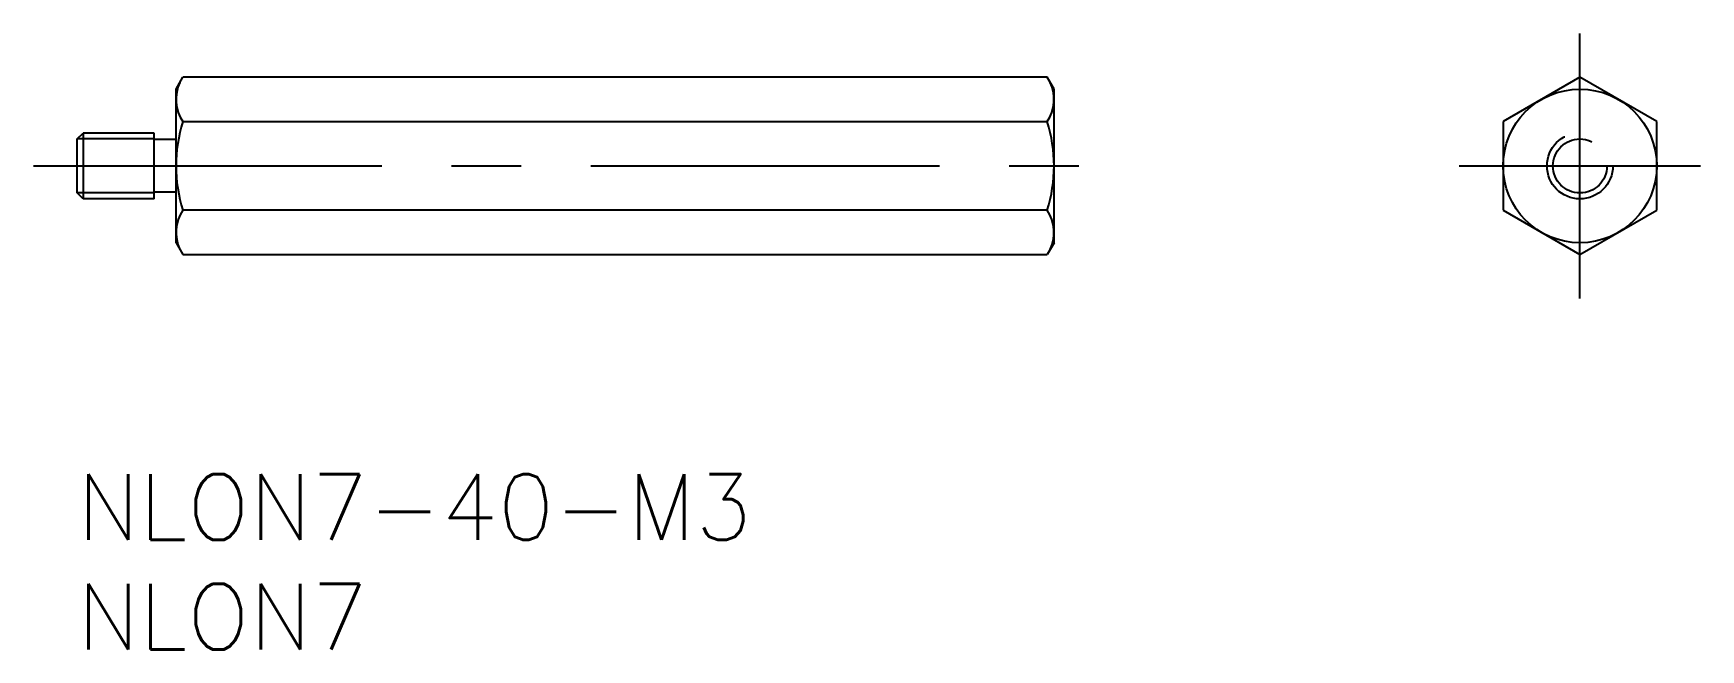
# Model space of a CAD drawing. Extents: x -2 to 74, y -8 to 20.1.
import ezdxf

# ---------------------------------------------------------------- set-up
doc = ezdxf.new("R2010")
doc.units = 0
doc.header["$LTSCALE"] = 0.5
doc.linetypes.add('CENTER', pattern=[50.8, 31.75, -6.35, 6.35, -6.35])
doc.linetypes.add('DASHED', pattern=[19.05, 12.7, -6.35])
for name, color, linetype in [('MSM_CENTER', 1, 'CENTER'), ('MSM_CONTINUOUS', 7, 'CONTINUOUS'), ('MSM_DASHED', 4, 'DASHED'), ('MSM_NARROW', 5, 'CONTINUOUS'), ('MSM_PART_NUMBER', 7, 'CONTINUOUS')]:
    doc.layers.add(name, color=color, linetype=linetype)
doc.styles.get("Standard").update_dxf_attribs({"font": 'txt.shx', "height": 3, "bigfont": 'bigfont.shx'})

# ---------------------------------------------------------------- blocks, each defined once
blk = doc.blocks.new('*U4')
at = {"layer": 'MSM_PART_NUMBER'}
blk.add_text('NLON7-40-M3', height=3, dxfattribs=at).set_placement((0, -3))
blk = doc.blocks.new('*U5')
at = {"layer": 'MSM_PART_NUMBER'}
blk.add_text('NLON7', height=3, dxfattribs=at).set_placement((0, -8))

msp = doc.modelspace()

# ---------------------------------------------------------------- linework, layer by layer
at = {"layer": 'MSM_CENTER'}
for p, q in [((68.459, 8), (68.459, 20.083)), ((-2, 14.041), (46.5, 14.041)), ((62.959, 14.041), (73.959, 14.041))]:
    msp.add_line(p, q, dxfattribs=at)
at = {"layer": 'MSM_CONTINUOUS'}
for p, q in [((4.5, 17.541), (4.813, 18.083)), ((4.5, 10.541), (4.5, 17.541)), ((44.187, 18.083), (4.813, 18.083)), ((44.5, 17.541), (44.187, 18.083)), ((44.5, 10.541), (44.5, 17.541)), ((68.459, 18.083), (64.959, 16.062)), ((71.959, 16.062), (68.459, 18.083)), ((4.813, 16.062), (44.187, 16.062)), ((64.959, 16.062), (64.959, 12.021)), ((71.959, 12.021), (71.959, 16.062)), ((0, 15.271), (0.27, 15.541)), ((0, 12.812), (0, 15.271)), ((3.5, 15.541), (0.27, 15.541)), ((0.27, 15.541), (0.27, 12.541)), ((3.5, 12.541), (3.5, 15.541)), ((4.5, 15.241), (3.5, 15.241)), ((0.27, 12.541), (0, 12.812)), ((3.5, 12.541), (0.27, 12.541)), ((4.5, 12.841), (3.5, 12.841)), ((44.187, 12.021), (4.813, 12.021)), ((64.959, 12.021), (68.459, 10)), ((68.459, 10), (71.959, 12.021)), ((4.5, 10.541), (4.813, 10)), ((4.813, 10), (44.187, 10)), ((44.5, 10.541), (44.187, 10))]:
    msp.add_line(p, q, dxfattribs=at)
msp.add_circle((68.459, 14.041), 3.5, dxfattribs=at)
for centre, radius, start, end in [((6.289, 17.073), 1.789, 154.38425, 214.38425), ((42.711, 17.073), 1.789, 325.61575, 25.61575), ((11.187, 14.041), 6.687, 162.41205, 197.58795), ((37.813, 14.041), 6.687, 342.41205, 17.58795), ((6.289, 11.01), 1.789, 145.61575, 205.61575), ((42.711, 11.01), 1.789, 334.38425, 34.38425)]:
    msp.add_arc(centre, radius, start, end, dxfattribs=at)
at = {"layer": 'MSM_DASHED'}
for radius in [1.5, 1.23]:
    msp.add_circle((68.459, 14.041), radius, dxfattribs=at)
at = {"layer": 'MSM_NARROW'}
for p, q in [((3.5, 15.271), (0, 15.271)), ((3.5, 12.812), (0, 12.812))]:
    msp.add_line(p, q, dxfattribs=at)

# ---------------------------------------------------------------- block references
at = {"layer": 'MSM_CONTINUOUS'}
for name in ['*U4', '*U5']:
    msp.add_blockref(name, (0, 0), dxfattribs=at)

doc.saveas('drawing.dxf')
